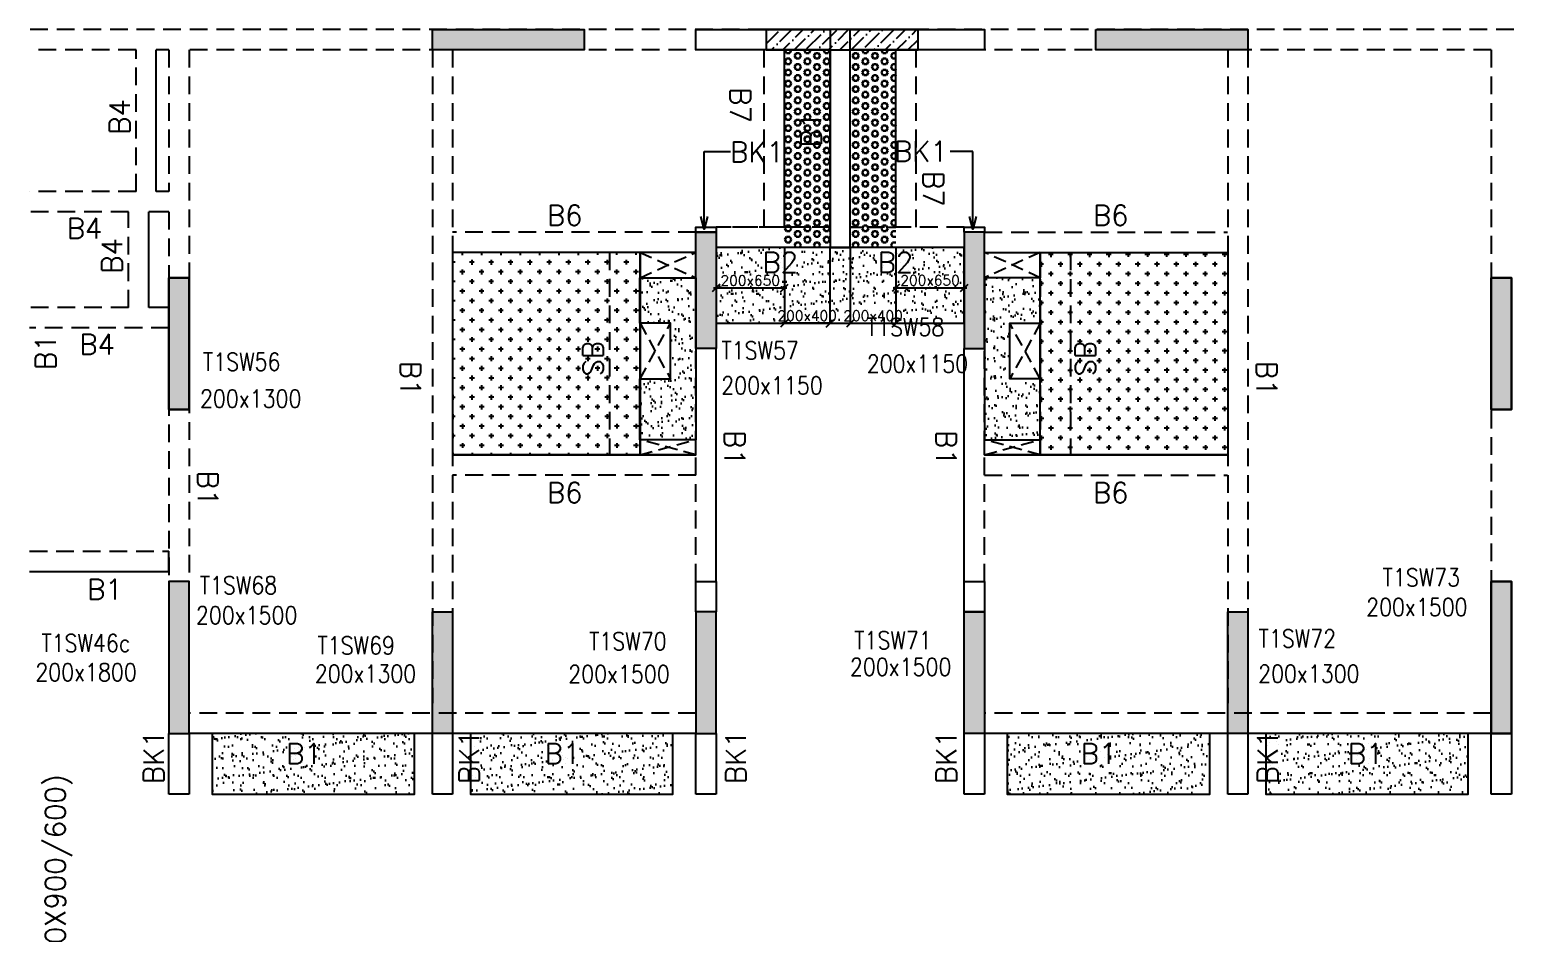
# Model space of a CAD drawing. Header units: millimetres. Extents: x 1078357 to 2594950, y -5122486 to -4636555.
# Drawn here: x 1946201 to 1960826, y -4671079 to -4662154 of the extents above; entities that cross this region are included whole.
import ezdxf

# ---------------------------------------------------------------- set-up
doc = ezdxf.new("R2010")
doc.units = ezdxf.units.MM
doc.header["$PDMODE"] = 35
for name, pattern in [('CONTINOUS', [0]), ('HIDDEN', [0.375, 0.25, -0.125]), ('New Retail block$0$CONTINOUS', [0])]:
    doc.linetypes.add(name, pattern=pattern)
doc.layers.get('0').update_dxf_attribs({"lineweight": 0})
doc.layers.get('Defpoints').update_dxf_attribs({"lineweight": 0})
for name, color, linetype, lineweight in [('A-_ANOTDIMA_D-', 6, 'Continuous', 13), ('COL. NO.', 30, 'Continuous', 25), ('COL. SIZE', 7, 'Continuous', 25), ('DIM', 9, 'Continuous', 25), ('HATCH', 8, 'Continuous', 30)]:
    doc.layers.add(name, color=color, linetype=linetype, lineweight=lineweight)
for name, color, linetype in [('B-200x325', 201, 'HIDDEN'), ('B-200x400', 44, 'HIDDEN'), ('DROP SLAB', 8, 'Continuous'), ('NON STR. RCC WALL', 6, 'Continuous'), ('S-BEAM', 3, 'HIDDEN'), ('S-BEAM NO.', 6, 'Continuous'), ('S-COLUMN', 1, 'Continuous'), ('S-COLUMN_START', 4, 'Continuous'), ('S-CUTOUT', 8, 'HIDDEN'), ('S-SLAB-PROJECTION', 54, 'New Retail block$0$CONTINOUS'), ('SLAB FOLD', 8, 'Continuous')]:
    doc.layers.add(name, color=color, linetype=linetype)
doc.styles.add('Roman', font='romans')
doc.styles.add('ROMANS', font='romans.shx', dxfattribs={"width": 0.85})
doc.dimstyles.new('HARESH', dxfattribs={"dimtxt": 150, "dimasz": 75, "dimexe": 0, "dimexo": 0, "dimgap": 25, "dimtad": 1, "dimdec": 0, "dimdsep": 46, "dimtxsty": 'Roman', "dimblk": 'OBLIQUE', "dimcen": 225, "dimdle": 25, "dimclrd": 2, "dimclre": 2, "dimclrt": 7, "dimadec": 8, "dimazin": 1, "dimtfac": 1, "dimtdec": 0, "dimtmove": 0, "dimatfit": 0, "dimfxl": 1, "dimlwd": -1, "dimlwe": -1, "dimarcsym": 0})
pattern_1 = [(180, (834801.65, 212820.39), (-7e-15, -54.99261315), [31.75, -63.5]), (300, (834801.65, 212820.39), (47.625, 27.4963066), [31.75, -63.5]), (240, (834769.9, 212820.39), (47.625, -27.4963066), [31.75, -63.5])]

# ---------------------------------------------------------------- blocks, each defined once
blk = doc.blocks.new('_Oblique')
at = {"color": 0, "linetype": 'ByBlock', "lineweight": -2}
blk.add_line((-0.5, -0.5), (0.5, 0.5), dxfattribs=at)
blk = doc.blocks.new('*D1347')
at = {"layer": 'Defpoints', "color": 0, "ltscale": 700, "transparency": 16777216}
for p in [(1953651, -4664304, 0), (1954101, -4664304, 0), (1953651, -4665054)]:
    blk.add_point(p, dxfattribs=at)
at = {"layer": 'DIM', "color": 2, "ltscale": 700, "transparency": 16777216}
for p, q in [((1953651, -4664304), (1953651, -4665054)), ((1954101, -4664304), (1954101, -4665054)), ((1954126, -4665054), (1953626, -4665054))]:
    blk.add_line(p, q, dxfattribs=at)
at = {"layer": 'DIM', "color": 2, "ltscale": 700, "transparency": 16777216, "xscale": 75, "yscale": 75, "zscale": 75, "rotation": 180}
blk.add_blockref('_Oblique', (1953651, -4665054), dxfattribs=at)
at = {"layer": 'DIM', "color": 2, "ltscale": 700, "transparency": 16777216, "xscale": 75, "yscale": 75, "zscale": 75}
blk.add_blockref('_Oblique', (1954101, -4665054), dxfattribs=at)
at = {"layer": 'DIM', "color": 7, "ltscale": 700, "transparency": 16777216, "insert": (1953876, -4664979), "char_height": 150, "attachment_point": 5, "style": 'Roman'}
blk.add_mtext('{\\H0.666667x;200x400}', dxfattribs=at)
blk = doc.blocks.new('*D1348')
at = {"layer": 'Defpoints', "color": 0, "ltscale": 700, "transparency": 16777216}
for p in [(1952976, -4664304, 0), (1953651, -4664304, 0), (1952976, -4664706)]:
    blk.add_point(p, dxfattribs=at)
at = {"layer": 'DIM', "color": 2, "ltscale": 700, "transparency": 16777216}
for p, q in [((1952976, -4664304), (1952976, -4664706)), ((1953651, -4664304), (1953651, -4664706)), ((1953676, -4664706), (1952951, -4664706))]:
    blk.add_line(p, q, dxfattribs=at)
at = {"layer": 'DIM', "color": 2, "ltscale": 700, "transparency": 16777216, "xscale": 75, "yscale": 75, "zscale": 75, "rotation": 180}
blk.add_blockref('_Oblique', (1952976, -4664706), dxfattribs=at)
at = {"layer": 'DIM', "color": 2, "ltscale": 700, "transparency": 16777216, "xscale": 75, "yscale": 75, "zscale": 75}
blk.add_blockref('_Oblique', (1953651, -4664706), dxfattribs=at)
at = {"layer": 'DIM', "color": 7, "ltscale": 700, "transparency": 16777216, "insert": (1953314, -4664631), "char_height": 150, "attachment_point": 5, "style": 'Roman'}
blk.add_mtext('{\\H0.666667x;200x650}', dxfattribs=at)
blk = doc.blocks.new('*D1349')
at = {"layer": 'Defpoints', "color": 0, "ltscale": 700, "transparency": 16777216}
for p in [(1954301, -4664304, 0), (1954751, -4664304, 0), (1954751, -4665054)]:
    blk.add_point(p, dxfattribs=at)
at = {"layer": 'DIM', "color": 2, "ltscale": 700, "transparency": 16777216}
for p, q in [((1954301, -4664304), (1954301, -4665054)), ((1954751, -4664304), (1954751, -4665054)), ((1954276, -4665054), (1954776, -4665054))]:
    blk.add_line(p, q, dxfattribs=at)
at = {"layer": 'DIM', "color": 2, "ltscale": 700, "transparency": 16777216, "xscale": 75, "yscale": 75, "zscale": 75, "rotation": 180}
blk.add_blockref('_Oblique', (1954301, -4665054), dxfattribs=at)
at = {"layer": 'DIM', "color": 2, "ltscale": 700, "transparency": 16777216, "xscale": 75, "yscale": 75, "zscale": 75}
blk.add_blockref('_Oblique', (1954751, -4665054), dxfattribs=at)
at = {"layer": 'DIM', "color": 7, "ltscale": 700, "transparency": 16777216, "insert": (1954526, -4664979), "char_height": 150, "attachment_point": 5, "style": 'Roman'}
blk.add_mtext('{\\H0.666667x;200x400}', dxfattribs=at)
blk = doc.blocks.new('*D1350')
at = {"layer": 'Defpoints', "color": 0, "ltscale": 700, "transparency": 16777216}
for p in [(1954751, -4664304, 0), (1955426, -4664304, 0), (1955426, -4664704)]:
    blk.add_point(p, dxfattribs=at)
at = {"layer": 'DIM', "color": 2, "ltscale": 700, "transparency": 16777216}
for p, q in [((1954751, -4664304), (1954751, -4664704)), ((1955426, -4664304), (1955426, -4664704)), ((1954726, -4664704), (1955451, -4664704))]:
    blk.add_line(p, q, dxfattribs=at)
at = {"layer": 'DIM', "color": 2, "ltscale": 700, "transparency": 16777216, "xscale": 75, "yscale": 75, "zscale": 75, "rotation": 180}
blk.add_blockref('_Oblique', (1954751, -4664704), dxfattribs=at)
at = {"layer": 'DIM', "color": 2, "ltscale": 700, "transparency": 16777216, "xscale": 75, "yscale": 75, "zscale": 75}
blk.add_blockref('_Oblique', (1955426, -4664704), dxfattribs=at)
at = {"layer": 'DIM', "color": 7, "ltscale": 700, "transparency": 16777216, "insert": (1955089, -4664629), "char_height": 150, "attachment_point": 5, "style": 'Roman'}
blk.add_mtext('{\\H0.666667x;200x650}', dxfattribs=at)
blk = doc.blocks.new('G$CD63B60BD')
at = {"layer": 'COL. NO.', "linetype": 'Continuous', "style": 'ROMANS', "width": 0.85}
for s, p in [('T1SW58', (25138, 3926, -320)), ('T1SW57', (23703, 3695, -320)), ('T1SW56', (18586, 3582, -320)), ('T1SW73', (30229, 1453, -320)), ('T1SW68', (18554, 1375, -320)), ('T1SW72', (29005, 850, -320)), ('T1SW46c', (16991, 805, -320)), ('T1SW69', (19716, 781, -320)), ('T1SW70', (22397, 822, -320)), ('T1SW71', (25014, 832, -320))]:
    blk.add_text(s, height=175, dxfattribs=at).set_placement(p)
at = {"layer": 'COL. SIZE', "linetype": 'Continuous', "style": 'ROMANS', "width": 0.85}
for s, p in [('200x1150', (25138, 3563, -320)), ('200x1150', (23702, 3349, -320)), ('200x1300', (18557, 3218, -320)), ('200x1500', (30067, 1160, -320)), ('200x1500', (18517, 1079, -320)), ('200x1500', (24972, 569, -320)), ('200x1800', (16932, 517, -320)), ('200x1300', (19690, 502, -320)), ('200x1500', (22192, 498, -320)), ('200x1300', (29001, 502, -320))]:
    blk.add_text(s, height=175, dxfattribs=at).set_placement(p)

msp = doc.modelspace()

# ---------------------------------------------------------------- hatches: boundary and pattern name
at = {"layer": 'DROP SLAB'}
h = msp.add_hatch(dxfattribs=at)
h.set_pattern_fill('CROSS', color=8, scale=15, angle=0.03079)
h.set_pattern_definition([(180.03079016, (-10112888.25, 46856656.11), (-95.19879988, -95.30117261), [47.625, -142.875]), (270.03079016, (-10112912.08, 46856679.91), (95.30117261, -95.19879988), [47.625, -142.875])])
h.paths.add_polyline_path([(1952226.2, -4664353.7), (1950376.2, -4664353.7), (1950376.2, -4666353.5), (1952226.2, -4666353.5)])
h = msp.add_hatch(dxfattribs=at)
h.set_pattern_fill('CROSS', color=8, scale=15, angle=0.03079)
h.set_pattern_definition([(180.03079016, (-9015663.54, 42172636.92), (-95.19879988, -95.30117261), [47.625, -142.875]), (270.03079016, (-9015687.36, 42172660.72), (95.30117261, -95.19879988), [47.625, -142.875])])
h.paths.add_polyline_path([(1956176.2, -4664353.8), (1958026.2, -4664353.7), (1958026.2, -4666353.5), (1956176.2, -4666353.7)])
at = {"layer": 'HATCH', "ltscale": 1000}
h = msp.add_hatch(dxfattribs=at)
h.set_pattern_fill('HEX', color=8, scale=10, angle=180)
h.set_pattern_definition(pattern_1)
h.paths.add_polyline_path([(1954101.4, -4662364.4), (1953651.4, -4662364.4), (1953651.4, -4664303.7), (1954101.4, -4664303.7)])
h = msp.add_hatch(dxfattribs=at)
h.set_pattern_fill('HEX', color=8, scale=10, angle=180)
h.set_pattern_definition(pattern_1)
h.paths.add_polyline_path([(1954301.7, -4662364.4), (1954751.7, -4662364.4), (1954751.7, -4664303.7), (1954301.7, -4664303.7)])
at = {"layer": 'HATCH'}
h = msp.add_hatch(dxfattribs=at)
h.set_pattern_fill('AR-SAND', color=8, scale=3, angle=179.97015)
h.set_pattern_definition([(37.47015413, (-3105356.46, 18702404.8), (-4.72361136, 146.8264517), [0, -115.824, 0, -129.54, 0, -123.825]), (7.4701541, (-3105356.46, 18702404.8), (134.9689868, 214.9772528), [0, -62.484, 0, -104.394, 0, -40.005]), (327.4701541, (-3105450.19, 18702404.84), (237.2979035, 0.3075449), [0, -38.1, 0, -137.16, 0, -179.07]), (317.4701541, (-3105450.19, 18702404.84), (229.1017424, 66.759465), [0, -19.05, 0, -89.916, 0, -102.87])])
h.paths.add_polyline_path([(1955426.5, -4664303.8), (1952976.5, -4664303.8), (1952976.2, -4665053.8), (1955426.2, -4665053.8)])
h = msp.add_hatch(dxfattribs=at)
h.set_pattern_fill('AR-SAND', color=8, scale=3, angle=179.97015)
h.set_pattern_definition([(37.47015413, (-3105356.55, 18702404.8), (-4.72361136, 146.8264517), [0, -115.824, 0, -129.54, 0, -123.825]), (7.4701541, (-3105356.55, 18702404.8), (134.9689868, 214.9772528), [0, -62.484, 0, -104.394, 0, -40.005]), (327.4701541, (-3105450.27, 18702404.84), (237.2979035, 0.3075449), [0, -38.1, 0, -137.16, 0, -179.07]), (317.4701541, (-3105450.27, 18702404.84), (229.1017424, 66.759465), [0, -19.05, 0, -89.916, 0, -102.87])])
h.paths.add_polyline_path([(1955426.4, -4664303.8), (1952976.4, -4664303.8), (1952976.4, -4664903.8), (1955426.4, -4664903.8)])
h = msp.add_hatch(dxfattribs=at)
h.set_pattern_fill('AR-SAND', color=8, scale=3, angle=359.97015)
h.set_pattern_definition([(37.47015413, (-4239567.65, 23610371.73), (-4.72361136, 146.8264517), [0, -115.824, 0, -129.54, 0, -123.825]), (7.4701541, (-4239567.65, 23610371.73), (134.9689868, 214.9772528), [0, -62.484, 0, -104.394, 0, -40.005]), (327.47015413, (-4239661.37, 23610371.78), (237.29790347, 0.3075449), [0, -38.1, 0, -137.16, 0, -179.07]), (317.4701541, (-4239661.37, 23610371.78), (229.1017424, 66.759465), [0, -19.05, 0, -89.916, 0, -102.87])])
h.paths.add_polyline_path([(1952775.6, -4666203.8), (1952225.6, -4666203.8), (1952225.6, -4665603.8), (1952525.6, -4665603.8), (1952525.6, -4665053.8), (1952225.6, -4665053.8), (1952225.6, -4664603.8), (1952775.6, -4664603.8)])
h = msp.add_hatch(dxfattribs=at)
h.set_pattern_fill('AR-SAND', color=8, scale=3, angle=180.02985)
h.set_pattern_definition([(37.47015413, (-4239566.87, 23610371.66), (-4.72361136, 146.8264517), [0, -115.824, 0, -129.54, 0, -123.825]), (7.4701541, (-4239566.87, 23610371.66), (134.9689868, 214.9772528), [0, -62.484, 0, -104.394, 0, -40.005]), (327.47015413, (-4239660.6, 23610371.71), (237.29790347, 0.3075449), [0, -38.1, 0, -137.16, 0, -179.07]), (317.4701541, (-4239660.6, 23610371.7), (229.1017424, 66.759465), [0, -19.05, 0, -89.916, 0, -102.87])])
h.paths.add_polyline_path([(1955626.3, -4666203.7), (1956176.3, -4666203.7), (1956176.3, -4665603.7), (1955876.4, -4665603.7), (1955876.4, -4665053.7), (1956176.3, -4665053.8), (1956176.3, -4664603.7), (1955626.4, -4664603.7)])
h = msp.add_hatch(dxfattribs=at)
h.set_pattern_fill('AR-SAND', color=8, scale=3, angle=179.97015)
h.set_pattern_definition([(37.47015413, (-3104031.55, 18702404.81), (-4.72361136, 146.8264517), [0, -115.824, 0, -129.54, 0, -123.825]), (7.4701541, (-3104031.55, 18702404.8), (134.9689868, 214.9772528), [0, -62.484, 0, -104.394, 0, -40.005]), (327.4701541, (-3104125.27, 18702404.86), (237.2979035, 0.3075449), [0, -38.1, 0, -137.16, 0, -179.07]), (317.4701541, (-3104125.27, 18702404.86), (229.1017424, 66.759465), [0, -19.05, 0, -89.916, 0, -102.87])])
h.paths.add_polyline_path([(1950001.4, -4669103.8), (1948001.4, -4669103.8), (1948001.4, -4669703.8), (1950001.4, -4669703.8)])
h = msp.add_hatch(dxfattribs=at)
h.set_pattern_fill('AR-SAND', color=8, scale=3, angle=179.97015)
h.set_pattern_definition([(37.47015413, (-3106581.55, 18702404.81), (-4.72361136, 146.8264517), [0, -115.824, 0, -129.54, 0, -123.825]), (7.4701541, (-3106581.55, 18702404.8), (134.9689868, 214.9772528), [0, -62.484, 0, -104.394, 0, -40.005]), (327.4701541, (-3106675.27, 18702404.86), (237.2979035, 0.3075449), [0, -38.1, 0, -137.16, 0, -179.07]), (317.4701541, (-3106675.27, 18702404.86), (229.1017424, 66.759465), [0, -19.05, 0, -89.916, 0, -102.87])])
h.paths.add_polyline_path([(1952551.4, -4669103.8), (1950551.4, -4669103.8), (1950551.4, -4669703.8), (1952551.4, -4669703.8)])
h = msp.add_hatch(dxfattribs=at)
h.set_pattern_fill('AR-SAND', color=8, scale=3, angle=179.97015)
h.set_pattern_definition([(37.47015413, (-3111881.55, 18702404.81), (-4.72361136, 146.8264517), [0, -115.824, 0, -129.54, 0, -123.825]), (7.4701541, (-3111881.55, 18702404.8), (134.9689868, 214.9772528), [0, -62.484, 0, -104.394, 0, -40.005]), (327.4701541, (-3111975.27, 18702404.86), (237.2979035, 0.3075449), [0, -38.1, 0, -137.16, 0, -179.07]), (317.4701541, (-3111975.27, 18702404.86), (229.1017424, 66.759465), [0, -19.05, 0, -89.916, 0, -102.87])])
h.paths.add_polyline_path([(1957851.4, -4669103.8), (1955851.4, -4669103.8), (1955851.4, -4669703.8), (1957851.4, -4669703.8)])
h = msp.add_hatch(dxfattribs=at)
h.set_pattern_fill('AR-SAND', color=8, scale=3, angle=179.97015)
h.set_pattern_definition([(37.47015413, (-3114431.55, 18702404.81), (-4.72361136, 146.8264517), [0, -115.824, 0, -129.54, 0, -123.825]), (7.4701541, (-3114431.55, 18702404.8), (134.9689868, 214.9772528), [0, -62.484, 0, -104.394, 0, -40.005]), (327.4701541, (-3114525.27, 18702404.86), (237.2979035, 0.3075449), [0, -38.1, 0, -137.16, 0, -179.07]), (317.4701541, (-3114525.27, 18702404.86), (229.1017424, 66.759465), [0, -19.05, 0, -89.916, 0, -102.87])])
h.paths.add_polyline_path([(1960401.4, -4669103.8), (1958401.4, -4669103.8), (1958401.4, -4669703.8), (1960401.4, -4669703.8)])
at = {"layer": 'S-COLUMN', "lineweight": 25}
h = msp.add_hatch(color=1, dxfattribs=at)
h.dxf.hatch_style = 1
h.paths.add_polyline_path([(1950176.2, -4662153.8), (1951676.2, -4662153.8), (1951676.2, -4662353.8), (1950176.2, -4662353.8)])
h = msp.add_hatch(color=1, dxfattribs=at)
h.dxf.hatch_style = 1
h.paths.add_polyline_path([(1956726.2, -4662153.8), (1958226.2, -4662153.8), (1958226.2, -4662353.8), (1956726.2, -4662353.8)])
h = msp.add_hatch(color=1, dxfattribs=at)
h.dxf.hatch_style = 1
h.paths.add_polyline_path([(1952776.2, -4664153.8), (1952976.2, -4664153.8), (1952976.2, -4665303.8), (1952776.2, -4665303.8)])
at = {"layer": 'S-COLUMN', "lineweight": 25, "extrusion": (1.00316e-06, -2.11765e-11, 1)}
h = msp.add_hatch(color=1, dxfattribs=at)
h.dxf.hatch_style = 1
h.paths.add_polyline_path([(1955626.2, -4664153.8), (1955426.2, -4664153.8), (1955426.2, -4665303.8), (1955626.2, -4665303.8)])
at = {"layer": 'S-COLUMN', "lineweight": 25, "extrusion": (-1.00316e-06, -1.91639e-11, 1)}
h = msp.add_hatch(color=1, dxfattribs=at)
h.dxf.hatch_style = 1
h.paths.add_polyline_path([(1947576.2, -4664603.8), (1947776.2, -4664603.8), (1947776.2, -4665903.8), (1947576.2, -4665903.8)])
at = {"layer": 'S-COLUMN', "lineweight": 25, "extrusion": (1.00316e-06, -2.11765e-11, 1)}
h = msp.add_hatch(color=1, dxfattribs=at)
h.dxf.hatch_style = 1
h.paths.add_polyline_path([(1947776.2, -4664603.8), (1947576.2, -4664603.8), (1947576.2, -4665903.8), (1947776.2, -4665903.8)])
at = {"layer": 'S-COLUMN', "lineweight": 25, "extrusion": (-1.00316e-06, -1.91639e-11, 1)}
h = msp.add_hatch(color=1, dxfattribs=at)
h.dxf.hatch_style = 1
h.paths.add_polyline_path([(1960626.2, -4664603.8), (1960826.2, -4664603.8), (1960826.2, -4665903.8), (1960626.2, -4665903.8)])
at = {"layer": 'S-COLUMN', "lineweight": 25, "extrusion": (1.00316e-06, -2.11765e-11, 1)}
h = msp.add_hatch(color=1, dxfattribs=at)
h.dxf.hatch_style = 1
h.paths.add_polyline_path([(1960826.2, -4664603.8), (1960626.2, -4664603.8), (1960626.2, -4665903.8), (1960826.2, -4665903.8)])
at = {"layer": 'S-COLUMN', "lineweight": 25}
h = msp.add_hatch(color=1, dxfattribs=at)
h.dxf.hatch_style = 1
h.paths.add_polyline_path([(1947576.2, -4669103.8), (1947776.2, -4669103.8), (1947776.2, -4667603.8), (1947576.2, -4667603.8)])
at = {"layer": 'S-COLUMN', "lineweight": 25, "extrusion": (-1.00316e-06, -1.91639e-11, 1)}
h = msp.add_hatch(color=1, dxfattribs=at)
h.dxf.hatch_style = 1
h.paths.add_polyline_path([(1960626.2, -4669103.8), (1960826.2, -4669103.8), (1960826.2, -4667603.8), (1960626.2, -4667603.8)])
at = {"layer": 'S-COLUMN', "lineweight": 25, "extrusion": (1.00316e-06, -2.11765e-11, 1)}
h = msp.add_hatch(color=1, dxfattribs=at)
h.dxf.hatch_style = 1
h.paths.add_polyline_path([(1960826.2, -4669103.8), (1960626.2, -4669103.8), (1960626.2, -4667603.8), (1960826.2, -4667603.8)])
at = {"layer": 'S-COLUMN', "lineweight": 25}
h = msp.add_hatch(color=1, dxfattribs=at)
h.dxf.hatch_style = 1
h.paths.add_polyline_path([(1950376.2, -4667903.8), (1950376.2, -4669103.8), (1950176.2, -4669103.8), (1950176.2, -4667903.8)])
h = msp.add_hatch(color=1, dxfattribs=at)
h.dxf.hatch_style = 1
h.paths.add_polyline_path([(1952976.2, -4667903.8), (1952976.2, -4669103.8), (1952776.2, -4669103.8), (1952776.2, -4667903.8)])
at = {"layer": 'S-COLUMN', "lineweight": 25, "extrusion": (1.00316e-06, -2.11765e-11, 1)}
h = msp.add_hatch(color=1, dxfattribs=at)
h.dxf.hatch_style = 1
h.paths.add_polyline_path([(1955626.2, -4669103.8), (1955426.2, -4669103.8), (1955426.2, -4667903.8), (1955626.2, -4667903.8)])
at = {"layer": 'S-COLUMN', "lineweight": 25}
h = msp.add_hatch(color=1, dxfattribs=at)
h.dxf.hatch_style = 1
h.paths.add_polyline_path([(1958226.2, -4667903.8), (1958226.2, -4669103.8), (1958026.2, -4669103.8), (1958026.2, -4667903.8)])
at = {"layer": 'S-COLUMN_START', "lineweight": 25}
h = msp.add_hatch(dxfattribs=at)
h.set_pattern_fill('ANSI36', color=8, scale=25)
h.set_pattern_definition([(45, (2865720.03, -9350020.79), (42.0949506, 154.3481521), [198.4375, -39.6875, 0, -39.6875])])
h.paths.add_polyline_path([(1954969.8, -4662353.8), (1954969.8, -4662153.8), (1953469.8, -4662153.8), (1953469.8, -4662353.8)])

# ---------------------------------------------------------------- linework, layer by layer
at = {"layer": 'B-200x400', "linetype": 'HIDDEN', "ltscale": 500}
for p, q in [((1954101, -4664103.8, 0), (1953650.9, -4664103.8, 0)), ((1954301, -4664103.8, 0), (1954751.1, -4664103.8, 0))]:
    msp.add_line(p, q, dxfattribs=at)
at = {"layer": 'B-200x400', "linetype": 'Continuous', "ltscale": 500}
for p, q in [((1954101, -4664303.8, 0), (1953650.9, -4664303.8, 0)), ((1954751.1, -4664303.8, 0), (1954301, -4664303.8, 0))]:
    msp.add_line(p, q, dxfattribs=at)
at = {"layer": 'DROP SLAB', "color": 3, "linetype": 'CONTINOUS', "ltscale": 500, "elevation": 0}
for points in [[(1952226.2, -4664353.7), (1950376.2, -4664353.7), (1950376.2, -4666353.5), (1952226.2, -4666353.5)], [(1952226.4, -4664603.7), (1952776.2, -4664603.7), (1952776.2, -4664353.7), (1952226.4, -4664353.7)], [(1956176.4, -4664603.7), (1955626.5, -4664603.7), (1955626.5, -4664353.7), (1956176.4, -4664353.7)], [(1956176.2, -4664353.8), (1958026.2, -4664353.7), (1958026.2, -4666353.5), (1956176.2, -4666353.7)], [(1952226.3, -4665603.8), (1952526.3, -4665603.8), (1952526.3, -4665053.8), (1952226.3, -4665053.8)], [(1956176.4, -4665603.7), (1955876.4, -4665603.7), (1955876.4, -4665053.7), (1956176.4, -4665053.7)], [(1952225.9, -4666353.5), (1952775.9, -4666353.5), (1952775.9, -4666203.7), (1952225.9, -4666203.7)], [(1956176.4, -4666353.5), (1955626.4, -4666353.5), (1955626.4, -4666203.7), (1956176.4, -4666203.7)]]:
    msp.add_lwpolyline(points, close=True, dxfattribs=at)
at = {"layer": 'NON STR. RCC WALL', "elevation": 0}
for points in [[(1952776.2, -4662153.8), (1954101.2, -4662153.8), (1954101.2, -4662353.8), (1952776.2, -4662353.8)], [(1954101.2, -4664303.8), (1954301.2, -4664303.8), (1954301.2, -4662153.8), (1954101.2, -4662153.8)], [(1954301.2, -4662153.8), (1955626.2, -4662153.8), (1955626.2, -4662353.8), (1954301.2, -4662353.8)], [(1952976.2, -4667603.8), (1952976.2, -4667903.8), (1952776.3, -4667903.8), (1952776.3, -4667603.8)], [(1955626.1, -4667603.8), (1955626.1, -4667903.8), (1955426.2, -4667903.8), (1955426.2, -4667603.8)]]:
    msp.add_lwpolyline(points, close=True, dxfattribs=at)
at = {"layer": 'S-BEAM', "linetype": 'HIDDEN', "ltscale": 700}
for p, q in [((1953469.8, -4662153.8, 0), (1946201.4, -4662153.8, 0)), ((1967151.2, -4662153.8, 0), (1954969.8, -4662153.8, 0)), ((1947251.5, -4662353.8, 0), (1946201.5, -4662353.8, 0)), ((1947251.5, -4663753.8, 0), (1947251.5, -4662353.8, 0)), ((1947576.5, -4662353.8, 0), (1947451.5, -4662353.8, 0)), ((1947576.5, -4662353.8, 0), (1947576.5, -4663753.8, 0)), ((1953469.8, -4662353.8, 0), (1947776.4, -4662353.8, 0)), ((1947776.4, -4662353.8, 0), (1947776.4, -4667603.8, 0)), ((1950176.4, -4662353.8, 0), (1950176.4, -4668803.7, 0)), ((1950376.4, -4662353.8, 0), (1950376.4, -4668803.7, 0)), ((1954101.4, -4664103.8, 0), (1954101.4, -4662353.8, 0)), ((1954301.4, -4664103.8, 0), (1954301.4, -4662353.8, 0)), ((1960626.4, -4662353.8, 0), (1954969.8, -4662353.8, 0)), ((1958026.4, -4662353.8, 0), (1958026.4, -4668803.7, 0)), ((1958226.4, -4662353.8, 0), (1958226.4, -4668803.7, 0)), ((1960626.4, -4662353.8, 0), (1960626.4, -4664603.8, 0)), ((1947251.5, -4663753.8, 0), (1946201.4, -4663753.8, 0)), ((1947576.5, -4663753.8, 0), (1947451.5, -4663753.8, 0)), ((1947176.5, -4663953.8, 0), (1946201.4, -4663953.8, 0)), ((1947176.5, -4664898.8, 0), (1947176.5, -4663953.8, 0)), ((1947576.4, -4663953.8, 0), (1947576.4, -4667603.8, 0)), ((1953651.1, -4664103.6, 0), (1952976.2, -4664103.6, 0)), ((1954101.4, -4664103.8, 0), (1952976.4, -4664103.8, 0)), ((1955426.4, -4664103.8, 0), (1954301.4, -4664103.8, 0)), ((1955426.2, -4664103.7, 0), (1954751.1, -4664103.8, 0)), ((1951926.2, -4664353.7, 0), (1951926.2, -4666353.5, 0)), ((1956176.2, -4664354, 0), (1956176.2, -4666353.7, 0)), ((1956476.2, -4664354, 0), (1956476.2, -4666353.7, 0)), ((1960626.4, -4664603.8, 0), (1960626.4, -4667603.8, 0)), ((1947176.5, -4664898.8, 0), (1946201.4, -4664898.8, 0)), ((1947576.5, -4665098.8, 0), (1946201.4, -4665098.8, 0)), ((1952776.4, -4667603.8, 0), (1952776.4, -4665303.7, 0)), ((1955626.4, -4667603.8, 0), (1955626.4, -4665303.7, 0)), ((1946201.4, -4667303.8, 0), (1947576.4, -4667303.8, 0)), ((1952776.4, -4668903.7, 0), (1947776.4, -4668903.7, 0)), ((1960626.4, -4668903.7, 0), (1955626.4, -4668903.7, 0))]:
    msp.add_line(p, q, dxfattribs=at)
at = {"layer": 'S-BEAM', "linetype": 'Continuous', "ltscale": 700}
for p, q in [((1947451.5, -4663753.8, 0), (1947451.5, -4662353.8, 0)), ((1953651.1, -4664103.8, 0), (1953651.1, -4662364.4, 0)), ((1954751.3, -4664103.8, 0), (1954751.3, -4662364.4, 0)), ((1947576.5, -4663953.8, 0), (1947376.5, -4663953.8, 0)), ((1947376.5, -4664898.8, 0), (1947376.5, -4663953.8, 0)), ((1955426.4, -4664303.8, 0), (1952976.4, -4664303.8, 0)), ((1952776, -4664353.7, 0), (1950376.2, -4664353.7, 0)), ((1955626.3, -4664353.8, 0), (1958026.1, -4664353.7, 0)), ((1947576.5, -4664898.8, 0), (1947376.5, -4664898.8, 0)), ((1952776.2, -4666353.5, 0), (1950376.2, -4666353.5, 0)), ((1955626.2, -4666353.5, 0), (1958026.1, -4666353.5, 0))]:
    msp.add_line(p, q, dxfattribs=at)
at = {"layer": 'S-BEAM', "ltscale": 700}
for p, q in [((1953451.1, -4664103.8, 0), (1953451.1, -4662353.8)), ((1954951.3, -4664103.8, 0), (1954951.3, -4662353.8)), ((1952776, -4664153.7, 0), (1950376.2, -4664153.7, 0)), ((1955626.3, -4664153.8, 0), (1958026.1, -4664153.7, 0)), ((1952776.2, -4666553.5, 0), (1950376.2, -4666553.5, 0)), ((1955626.2, -4666553.5, 0), (1958026.1, -4666553.5, 0))]:
    msp.add_line(p, q, dxfattribs=at)
at = {"layer": 'S-BEAM', "linetype": 'CONTINOUS', "ltscale": 700}
for p, q in [((1955426.3, -4664303.7, 0), (1954751.2, -4664303.8, 0)), ((1952976.4, -4667603.8, 0), (1952976.4, -4665303.7, 0)), ((1955426.4, -4667603.8, 0), (1955426.4, -4665303.7, 0)), ((1947576.4, -4667503.8, 0), (1947576.4, -4667303.7, 0)), ((1946201.4, -4667503.8, 0), (1947576.4, -4667503.8, 0)), ((1947576.2, -4669703.8, 0), (1947576.2, -4669103.8, 0)), ((1947776.2, -4669103.8, 0), (1947776.2, -4669703.8, 0)), ((1952776.4, -4669103.7, 0), (1947776.4, -4669103.7, 0)), ((1950176.2, -4669703.8, 0), (1950176.2, -4669103.8, 0)), ((1950376.2, -4669103.8, 0), (1950376.2, -4669703.8, 0)), ((1952776.2, -4669703.8, 0), (1952776.2, -4669103.8, 0)), ((1952976.2, -4669103.8, 0), (1952976.2, -4669703.8, 0)), ((1955426.2, -4669703.7), (1955426.2, -4669103.7)), ((1955626.2, -4669103.7), (1955626.2, -4669703.7)), ((1960626.4, -4669103.7, 0), (1955626.4, -4669103.7, 0)), ((1958026.2, -4669703.8, 0), (1958026.2, -4669103.8, 0)), ((1958226.2, -4669103.8, 0), (1958226.2, -4669703.8, 0)), ((1960626.2, -4669703.8, 0), (1960626.2, -4669103.8, 0)), ((1960826.2, -4669103.8, 0), (1960826.2, -4669703.8, 0)), ((1947776.2, -4669703.8, 0), (1947576.2, -4669703.8, 0)), ((1950376.2, -4669703.8, 0), (1950176.2, -4669703.8, 0)), ((1952976.2, -4669703.8, 0), (1952776.2, -4669703.8, 0)), ((1955626.2, -4669703.7), (1955426.2, -4669703.7)), ((1958226.2, -4669703.8, 0), (1958026.2, -4669703.8, 0)), ((1960826.2, -4669703.8, 0), (1960626.2, -4669703.8, 0))]:
    msp.add_line(p, q, dxfattribs=at)
at = {"layer": 'S-BEAM', "linetype": 'ByBlock', "ltscale": 700}
msp.add_line((1952226.2, -4664353.7, 0), (1952226.2, -4666353.5, 0), dxfattribs=at)
at = {"layer": 'S-BEAM', "linetype": 'Continuous', "ltscale": 700, "elevation": 0}
for points in [[(1952976.4, -4664153.8), (1952776.4, -4664153.8), (1952776.4, -4664103.7), (1952976.4, -4664103.7)], [(1955626.5, -4664153.8), (1955426.4, -4664153.8), (1955426.4, -4664103.7), (1955626.5, -4664103.7)]]:
    msp.add_lwpolyline(points, close=True, dxfattribs=at)
at = {"layer": 'S-COLUMN', "color": 1, "lineweight": 25, "elevation": 0}
for points in [[(1950176.2, -4662153.8), (1951676.2, -4662153.8), (1951676.2, -4662353.8), (1950176.2, -4662353.8)], [(1956726.2, -4662153.8), (1958226.2, -4662153.8), (1958226.2, -4662353.8), (1956726.2, -4662353.8)], [(1952776.2, -4664153.8), (1952976.2, -4664153.8), (1952976.2, -4665303.8), (1952776.2, -4665303.8)], [(1947576.2, -4669103.8), (1947776.2, -4669103.8), (1947776.2, -4667603.8), (1947576.2, -4667603.8)], [(1950176.2, -4667903.8), (1950376.2, -4667903.8), (1950376.2, -4669103.8), (1950176.2, -4669103.8)], [(1952776.2, -4669103.8), (1952976.2, -4669103.8), (1952976.2, -4667903.8), (1952776.2, -4667903.8)], [(1958026.2, -4667904), (1958226.2, -4667904), (1958226.2, -4669103.8), (1958026.2, -4669103.8)]]:
    msp.add_lwpolyline(points, close=True, dxfattribs=at)
at = {"layer": 'S-COLUMN', "color": 1, "lineweight": 25, "extrusion": (1.00316e-06, -2.11765e-11, 1), "elevation": 2}
for points in [[(1955626.2, -4664153.8), (1955426.2, -4664153.8), (1955426.2, -4665303.8), (1955626.2, -4665303.8)], [(1947776.2, -4664603.8), (1947576.2, -4664603.8), (1947576.2, -4665903.8), (1947776.2, -4665903.8)], [(1960826.2, -4664603.8), (1960626.2, -4664603.8), (1960626.2, -4665903.8), (1960826.2, -4665903.8)], [(1960826.2, -4669103.8), (1960626.2, -4669103.8), (1960626.2, -4667603.8), (1960826.2, -4667603.8)], [(1955626.2, -4669103.8), (1955426.2, -4669103.8), (1955426.2, -4667903.8), (1955626.2, -4667903.8)]]:
    msp.add_lwpolyline(points, close=True, dxfattribs=at)
at = {"layer": 'S-COLUMN', "color": 1, "lineweight": 25, "extrusion": (-1.00316e-06, -1.91639e-11, 1), "elevation": -2}
for points in [[(1947576.2, -4664603.8), (1947776.2, -4664603.8), (1947776.2, -4665903.8), (1947576.2, -4665903.8)], [(1960626.2, -4664603.8), (1960826.2, -4664603.8), (1960826.2, -4665903.8), (1960626.2, -4665903.8)], [(1960626.2, -4669103.8), (1960826.2, -4669103.8), (1960826.2, -4667603.8), (1960626.2, -4667603.8)]]:
    msp.add_lwpolyline(points, close=True, dxfattribs=at)
at = {"layer": 'S-COLUMN_START', "lineweight": 25, "elevation": 0}
msp.add_lwpolyline([(1954969.8, -4662353.8), (1954969.8, -4662153.8), (1953469.8, -4662153.8), (1953469.8, -4662353.8)], close=True, dxfattribs=at)
at = {"layer": 'S-CUTOUT', "ltscale": 500}
for p, q in [((1952226.4, -4664603.7, 0), (1952776.2, -4664353.7, 0)), ((1952226.4, -4664353.7, 0), (1952776.4, -4664603.7, 0)), ((1956176.4, -4664353.7, 0), (1955626.4, -4664603.7, 0)), ((1956176.4, -4664603.7, 0), (1955626.5, -4664353.7, 0)), ((1952226.2, -4665603.8), (1952526.3, -4665053.8)), ((1952226.2, -4665053.8), (1952526.3, -4665603.8)), ((1956176.4, -4665603.7, 0), (1955876.4, -4665053.7, 0)), ((1956176.4, -4665053.7, 0), (1955876.4, -4665603.7, 0)), ((1952775.9, -4666353.7, 0), (1952225.9, -4666203.7, 0)), ((1952226.7, -4666353.5, 0), (1952775.9, -4666203.7, 0)), ((1956175.5, -4666353.5, 0), (1955626.4, -4666203.7, 0)), ((1955626.4, -4666353.7, 0), (1956176.4, -4666203.7, 0))]:
    msp.add_line(p, q, dxfattribs=at)
at = {"layer": 'S-SLAB-PROJECTION', "elevation": 0}
for points in [[(1955426.5, -4664303.8), (1952976.5, -4664303.8), (1952976.2, -4665053.8), (1955426.2, -4665053.8)], [(1950001.4, -4669103.8), (1948001.4, -4669103.8), (1948001.4, -4669703.8), (1950001.4, -4669703.8)], [(1952551.4, -4669103.8), (1950551.4, -4669103.8), (1950551.4, -4669703.8), (1952551.4, -4669703.8)], [(1957851.4, -4669103.8), (1955851.4, -4669103.8), (1955851.4, -4669703.8), (1957851.4, -4669703.8)], [(1960401.4, -4669103.8), (1958401.4, -4669103.8), (1958401.4, -4669703.8), (1960401.4, -4669703.8)]]:
    msp.add_lwpolyline(points, close=True, dxfattribs=at)
at = {"layer": 'SLAB FOLD', "color": 8, "ltscale": 1000, "elevation": 0}
for points in [[(1952775.6, -4666203.8), (1952225.6, -4666203.8), (1952225.6, -4665603.8), (1952525.6, -4665603.8), (1952525.6, -4665053.8), (1952225.6, -4665053.8), (1952225.6, -4664603.8), (1952775.6, -4664603.8), (1952775.6, -4666203.8)], [(1955626.3, -4666203.7), (1956176.3, -4666203.7), (1956176.3, -4665603.7), (1955876.4, -4665603.7), (1955876.4, -4665053.7), (1956176.3, -4665053.8), (1956176.3, -4664603.7), (1955626.4, -4664603.7), (1955626.3, -4666203.7)]]:
    msp.add_lwpolyline(points, dxfattribs=at)

# ---------------------------------------------------------------- block references
at = {"layer": 'A-_ANOTDIMA_D-', "color": 2, "ltscale": 700}
msp.add_blockref('G$CD63B60BD', (1929326.2, -4669103.8, 0), dxfattribs=at)

# ---------------------------------------------------------------- texts
at = {"layer": 'B-200x325', "linetype": 'Continuous', "ltscale": 700, "style": 'ROMANS'}
for rotation, p in [(359.99945, (1951306.7, -4664088.5, -2.7)), (0.00134, (1956695.7, -4664088.5, -2.7)), (359.99945, (1951306.7, -4666825.6, -2.7)), (0.00134, (1956695.7, -4666825.7, -2.7))]:
    msp.add_text('B6', height=200, rotation=rotation, dxfattribs=at).set_placement(p)
at = {"layer": 'S-BEAM', "linetype": 'HIDDEN', "ltscale": 500, "style": 'ROMANS'}
for rotation, p in [(89.99906, (1947190.5, -4663190.3, -2.7)), (359.99906, (1946567.8, -4664217.3, -2.7)), (89.99906, (1947115.5, -4664562.8, -2.7)), (359.99906, (1946691.6, -4665362.3, -2.7))]:
    msp.add_text('B4', height=200, rotation=rotation, dxfattribs=at).set_placement(p)
at = {"layer": 'S-BEAM NO.', "linetype": 'Continuous', "ltscale": 700, "style": 'ROMANS'}
for s, rotation, p in [('B7', 269.99906, (1953116.2, -4662724.2, -2.7)), ('BK1', 0.00094, (1953114.1, -4663463.4, -2.7)), ('BK1', 359.99906, (1954732, -4663456.6, -2.7)), ('B7', 269.99906, (1955019.9, -4663551.4, -2.7)), ('B1', 89.99906, (1946459, -4665513.2, -2.7)), ('SB', 90.00094, (1951862.1, -4665578, -2.7)), ('SB', 90.00094, (1956720.9, -4665578, -2.7))]:
    msp.add_text(s, height=200, rotation=rotation, dxfattribs=at).set_placement(p)
at = {"layer": 'S-BEAM NO.', "linetype": 'HIDDEN', "ltscale": 700, "style": 'ROMANS'}
msp.add_text('B1', height=200, rotation=89.99906, dxfattribs=at).set_placement((1954015.3, -4663317.6, -2.7))
at = {"layer": 'S-BEAM NO.', "linetype": 'Continuous', "ltscale": 500, "style": 'ROMANS'}
for p in [(1953434.3, -4664550.9, -2.7), (1954571, -4664550.9, -2.7)]:
    msp.add_text('B2', height=200, dxfattribs=at).set_placement(p)
at = {"layer": 'S-BEAM NO.', "linetype": 'HIDDEN', "ltscale": 500, "style": 'ROMANS'}
for s, rotation, p in [('B1', 269.99906, (1949860.8, -4665425.1, -2.7)), ('B1', 269.99906, (1958310.3, -4665425.1, -2.7)), ('B1', 269.99906, (1953060.3, -4666110, -2.7)), ('B1', 269.99906, (1955147.4, -4666110, -2.7)), ('B1', 269.99906, (1947860.3, -4666510.7, -2.7)), ('B1', 0.00094, (1946768.3, -4667780.6, -2.7)), ('B1', 0.00094, (1948732.9, -4669404.1, -2.7)), ('B1', 0.00094, (1951283.9, -4669404.1, -2.7)), ('B1', 0.00094, (1956574.5, -4669404.1, -2.7)), ('B1', 0.00094, (1959212.2, -4669404.1, -2.7)), ('B6 (200X900/600)', 90.00094, (1946555.9, -4672136.6, 47.3))]:
    msp.add_text(s, height=200, rotation=rotation, dxfattribs=at).set_placement(p)
at = {"layer": 'S-BEAM NO.', "linetype": 'CONTINOUS', "ltscale": 700, "style": 'ROMANS'}
for p in [(1947526.8, -4669603.4, 50), (1950640, -4669603.4, 50), (1953271.9, -4669603.4, 50), (1955349.1, -4669603.4, 50), (1958521.9, -4669603.4, 50)]:
    msp.add_text('BK1', height=200, rotation=90, dxfattribs=at).set_placement(p)

# ---------------------------------------------------------------- dimensions: what is measured, and where the dimension line sits
at = {"layer": 'DIM', "ltscale": 700}
for base, p1, p2, picture, middle in [((1952976.2, -4664705.9, 0), (1953650.9, -4664303.8, 0), (1952976.2, -4664303.8, 0), '*D1348', (1953313.5, -4664630.9, 0)), ((1955426, -4664703.9, 0), (1954751.1, -4664303.8, 0), (1955426, -4664303.8, 0), '*D1350', (1955088.6, -4664628.9, 0))]:
    dim = msp.add_linear_dim(base=base, p1=p1, p2=p2, text='{\\H0.666667x;200x650}', dimstyle='HARESH', override={"dimtxsty": 'Roman', "dimtmove": 1}, dxfattribs=at)
    dim.commit()
    dim.dimension.update_dxf_attribs({"geometry": picture, "text_midpoint": middle})
for base, p1, p2, picture, middle in [((1953650.9, -4665053.8, 0), (1954101, -4664303.8, 0), (1953650.9, -4664303.8, 0), '*D1347', (1953875.9, -4665053.8, 0)), ((1954751.1, -4665053.8, 0), (1954301, -4664303.8, 0), (1954751.1, -4664303.8, 0), '*D1349', (1954526.1, -4665053.8, 0))]:
    dim = msp.add_linear_dim(base=base, p1=p1, p2=p2, text='{\\H0.666667x;200x400}', dimstyle='HARESH', override={"dimtxsty": 'Roman'}, dxfattribs=at)
    dim.commit()
    dim.dimension.update_dxf_attribs({"geometry": picture, "text_midpoint": middle, "dimtype": 160})

# ---------------------------------------------------------------- leaders
at = {"layer": 'S-BEAM NO.', "linetype": 'Continuous', "ltscale": 700}
for points in [[(1952859.9, -4664123.5, 0), (1952859.9, -4663358.9, 0), (1953118.8, -4663358.9, 0)], [(1955510, -4664123.5, 0), (1955510, -4663358.9, 0), (1955285.6, -4663358.9, 0)]]:
    msp.add_leader(points, dimstyle='HARESH', override={"dimasz": 125, "dimgap": 25, "dimtad": 0, "dimldrblk": 'Open30'}, dxfattribs=at)

doc.saveas('drawing.dxf')
